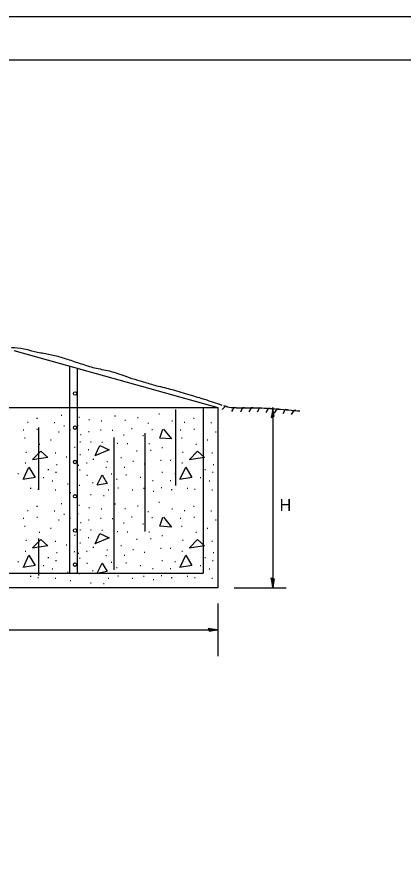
# Model space of a CAD drawing. Extents: x 0 to 2.83, y 0 to 1.83.
# Drawn here: x 0.876 to 1.252, y 1.011 to 1.833 of the extents above; entities that cross this region are included whole.
import ezdxf

# ---------------------------------------------------------------- set-up
doc = ezdxf.new("R2010")
doc.units = 0
for name, color, linetype in [('RD_Pr_Roadway_Dimensions', 7, 'Continuous'), ('SH_General_Details', 7, 'Continuous'), ('SH_Printer_Plotting_Border', 7, 'Continuous')]:
    doc.layers.add(name, color=color, linetype=linetype)

msp = doc.modelspace()

# ---------------------------------------------------------------- linework, layer by layer
at = {"layer": 'RD_Pr_Roadway_Dimensions'}
for p, q in [((1.12547, 1.45308), (1.12547, 1.27788)), ((1.08774, 1.27788), (1.1386, 1.27788)), ((1.07194, 1.26248), (1.07194, 1.21122)), ((0.55277, 1.23682), (1.07194, 1.23682))]:
    msp.add_line(p, q, dxfattribs=at)
for points in [[(1.12534, 1.44432), (1.12665, 1.44462), (1.12608, 1.44832), (1.12547, 1.45309), (1.12477, 1.448), (1.12399, 1.44354), (1.12534, 1.44432), (1.12621, 1.44471), (1.12546, 1.44988), (1.12447, 1.44423), (1.12558, 1.44507), (1.12543, 1.44744), (1.12508, 1.44516)], [(1.12534, 1.28665), (1.12665, 1.28635), (1.12608, 1.28265), (1.12547, 1.27788), (1.12477, 1.28297), (1.12399, 1.28743), (1.12534, 1.28665), (1.12621, 1.28625), (1.12546, 1.28109), (1.12447, 1.28674), (1.12558, 1.2859), (1.12543, 1.28352), (1.12508, 1.28581)]]:
    msp.add_lwpolyline(points, dxfattribs=at)
at = {"layer": 'SH_General_Details'}
for p, q in [((2.83333, 1.83333), (-0.00001, 1.83333)), ((0.87327, 1.50862), (1.07194, 1.45308)), ((0.92747, 1.49347), (0.92747, 1.29205)), ((0.93514, 1.49132), (0.93514, 1.29205)), ((0.5386, 1.45308), (1.07194, 1.45308)), ((1.0308, 1.45128), (1.0308, 1.37722)), ((1.05777, 1.45308), (1.05777, 1.29205)), ((1.07194, 1.45308), (1.07194, 1.27788)), ((0.8956, 1.44296), (0.89627, 1.44296)), ((0.91953, 1.44568), (0.9202, 1.44568)), ((0.93668, 1.44396), (0.93735, 1.44396)), ((0.94629, 1.44167), (0.94695, 1.44167)), ((0.95847, 1.44024), (0.95913, 1.44024)), ((0.97151, 1.44511), (0.97218, 1.44511)), ((0.9814, 1.44081), (0.98206, 1.44081)), ((0.99387, 1.44339), (0.99453, 1.44339)), ((1.01465, 1.44697), (1.01531, 1.44697)), ((1.02726, 1.44024), (1.02792, 1.44024)), ((1.04818, 1.44296), (1.04885, 1.44296)), ((0.88256, 1.43135), (0.88323, 1.43135)), ((0.88657, 1.4388), (0.88724, 1.4388)), ((0.89589, 1.43221), (0.89655, 1.43221)), ((0.89747, 1.43382), (0.89747, 1.37302)), ((0.91251, 1.43852), (0.91318, 1.43852)), ((0.92211, 1.43536), (0.92278, 1.43536)), ((0.92785, 1.43135), (0.92851, 1.43135)), ((0.93544, 1.43565), (0.93611, 1.43565)), ((0.95775, 1.43135), (0.95842, 1.43135)), ((0.98799, 1.43264), (0.98866, 1.43264)), ((1.00375, 1.43794), (1.00442, 1.43794)), ((1.00762, 1.43192), (1.00829, 1.43192)), ((1.03514, 1.43135), (1.03581, 1.43135)), ((1.03915, 1.4388), (1.03982, 1.4388)), ((1.04847, 1.43221), (1.04913, 1.43221)), ((1.06509, 1.43852), (1.06576, 1.43852)), ((0.88385, 1.42361), (0.88452, 1.42361)), ((0.91696, 1.42963), (0.91762, 1.42963)), ((0.92727, 1.42318), (0.92794, 1.42318)), ((0.9384, 1.42705), (0.93907, 1.42705)), ((0.94614, 1.42977), (0.94681, 1.42977)), ((0.96907, 1.43106), (0.96974, 1.43106)), ((0.9708, 1.42405), (0.9708, 1.29534)), ((0.98011, 1.42676), (0.98077, 1.42676)), ((0.99902, 1.42591), (0.99969, 1.42591)), ((1.0008, 1.42828), (1.0008, 1.33247)), ((1.03643, 1.42361), (1.0371, 1.42361)), ((1.06954, 1.42963), (1.0702, 1.42963)), ((0.89804, 1.41759), (0.8987, 1.41759)), ((0.90893, 1.42161), (0.9096, 1.42161)), ((0.93769, 1.41989), (0.93835, 1.41989)), ((0.94801, 1.41989), (0.94867, 1.41989)), ((0.95904, 1.4196), (0.95971, 1.4196)), ((0.97395, 1.41845), (0.97461, 1.41845)), ((0.98355, 1.41802), (0.98421, 1.41802)), ((1.00476, 1.41817), (1.00542, 1.41817)), ((1.05062, 1.41759), (1.05128, 1.41759)), ((1.06151, 1.42161), (1.06218, 1.42161)), ((0.885, 1.40985), (0.88566, 1.40985)), ((0.91352, 1.40899), (0.91418, 1.40899)), ((0.93243, 1.41473), (0.9331, 1.41473)), ((0.93769, 1.40742), (0.93835, 1.40742)), ((0.94571, 1.41243), (0.94638, 1.41243)), ((0.99286, 1.411), (0.99353, 1.411)), ((1.00648, 1.41157), (1.00714, 1.41157)), ((1.01751, 1.41444), (1.01818, 1.41444)), ((1.03758, 1.40985), (1.03824, 1.40985)), ((1.0661, 1.40899), (1.06676, 1.40899)), ((0.88428, 1.39925), (0.88495, 1.39925)), ((0.92426, 1.40527), (0.92493, 1.40527)), ((0.932, 1.39896), (0.93267, 1.39896)), ((0.94399, 1.39925), (0.94466, 1.39925)), ((0.95044, 1.40298), (0.95111, 1.40298)), ((0.96377, 1.40054), (0.96444, 1.40054)), ((0.97753, 1.40469), (0.97819, 1.40469)), ((0.98928, 1.40097), (0.98995, 1.40097)), ((1.01622, 1.40212), (1.01689, 1.40212)), ((1.02568, 1.40212), (1.02635, 1.40212)), ((1.03686, 1.39925), (1.03753, 1.39925)), ((0.90664, 1.39299), (0.9073, 1.39299)), ((0.91409, 1.39027), (0.91476, 1.39027)), ((0.91481, 1.39782), (0.91547, 1.39782)), ((0.93611, 1.39724), (0.93678, 1.39724)), ((0.93726, 1.39242), (0.93792, 1.39242)), ((0.96305, 1.395), (0.96372, 1.395)), ((0.98068, 1.39524), (0.98135, 1.39524)), ((1.00031, 1.39825), (1.00098, 1.39825)), ((1.01751, 1.39027), (1.01818, 1.39027)), ((1.05922, 1.39299), (1.05988, 1.39299)), ((1.06667, 1.39027), (1.06734, 1.39027)), ((1.06739, 1.39782), (1.06805, 1.39782)), ((0.8774, 1.38912), (0.87807, 1.38912)), ((0.90205, 1.38511), (0.90272, 1.38511)), ((0.91079, 1.38196), (0.91146, 1.38196)), ((0.9277, 1.38955), (0.92837, 1.38955)), ((0.94457, 1.3874), (0.94523, 1.3874)), ((0.96807, 1.38855), (0.96874, 1.38855)), ((0.97323, 1.38339), (0.9739, 1.38339)), ((0.98226, 1.38783), (0.98292, 1.38783)), ((0.9963, 1.3854), (0.99697, 1.3854)), ((1.00848, 1.38225), (1.00915, 1.38225)), ((1.02539, 1.38225), (1.02606, 1.38225)), ((1.02998, 1.38912), (1.03065, 1.38912)), ((1.05463, 1.38511), (1.0553, 1.38511)), ((1.06337, 1.38196), (1.06404, 1.38196)), ((0.88944, 1.37479), (0.89011, 1.37479)), ((0.89675, 1.37365), (0.89741, 1.37365)), ((0.92555, 1.37881), (0.92622, 1.37881)), ((0.93711, 1.37752), (0.93778, 1.37752)), ((0.95001, 1.38038), (0.95068, 1.38038)), ((0.97452, 1.37508), (0.97519, 1.37508)), ((0.9996, 1.37479), (1.00027, 1.37479)), ((1.0168, 1.37537), (1.01746, 1.37537)), ((1.04202, 1.37479), (1.04269, 1.37479)), ((1.04933, 1.37365), (1.04999, 1.37365)), ((0.91351, 1.37307), (0.91418, 1.37307)), ((0.92813, 1.37064), (0.9288, 1.37064)), ((0.94801, 1.36849), (0.94867, 1.36849)), ((0.96076, 1.36763), (0.96143, 1.36763)), ((0.9652, 1.37307), (0.96587, 1.37307)), ((0.98871, 1.37307), (0.98937, 1.37307)), ((1.00891, 1.37164), (1.00958, 1.37164)), ((1.02668, 1.3735), (1.02735, 1.3735)), ((1.06609, 1.37307), (1.06676, 1.37307)), ((0.8956, 1.35717), (0.89627, 1.35717)), ((0.91953, 1.35989), (0.9202, 1.35989)), ((0.93668, 1.35817), (0.93735, 1.35817)), ((0.97151, 1.35932), (0.97218, 1.35932)), ((0.99387, 1.3576), (0.99453, 1.3576)), ((1.01465, 1.36118), (1.01531, 1.36118)), ((1.04818, 1.35717), (1.04885, 1.35717)), ((0.88657, 1.35301), (0.88724, 1.35301)), ((0.91251, 1.35272), (0.91318, 1.35272)), ((0.92211, 1.34957), (0.92278, 1.34957)), ((0.93544, 1.34986), (0.93611, 1.34986)), ((0.94629, 1.35588), (0.94695, 1.35588)), ((0.95847, 1.35444), (0.95913, 1.35444)), ((0.9814, 1.35502), (0.98206, 1.35502)), ((1.00375, 1.35215), (1.00442, 1.35215)), ((1.02726, 1.35444), (1.02792, 1.35444)), ((1.03915, 1.35301), (1.03982, 1.35301)), ((1.06509, 1.35272), (1.06576, 1.35272)), ((0.88256, 1.34556), (0.88323, 1.34556)), ((0.89589, 1.34642), (0.89655, 1.34642)), ((0.91696, 1.34384), (0.91762, 1.34384)), ((0.92785, 1.34556), (0.92851, 1.34556)), ((0.9384, 1.34126), (0.93907, 1.34126)), ((0.94614, 1.34398), (0.94681, 1.34398)), ((0.95775, 1.34556), (0.95842, 1.34556)), ((0.96907, 1.34527), (0.96974, 1.34527)), ((0.98011, 1.34097), (0.98077, 1.34097)), ((0.98799, 1.34685), (0.98866, 1.34685)), ((1.00762, 1.34613), (1.00829, 1.34613)), ((1.03514, 1.34556), (1.03581, 1.34556)), ((1.04847, 1.34642), (1.04913, 1.34642)), ((1.06954, 1.34384), (1.0702, 1.34384)), ((0.88385, 1.33782), (0.88452, 1.33782)), ((0.90893, 1.33581), (0.9096, 1.33581)), ((0.92727, 1.33739), (0.92794, 1.33739)), ((0.93769, 1.33409), (0.93835, 1.33409)), ((0.94801, 1.33409), (0.94867, 1.33409)), ((0.95904, 1.33381), (0.95971, 1.33381)), ((0.97395, 1.33266), (0.97461, 1.33266)), ((0.99902, 1.34011), (0.99969, 1.34011)), ((1.03643, 1.33782), (1.0371, 1.33782)), ((1.06151, 1.33581), (1.06218, 1.33581)), ((0.89747, 1.32582), (0.89747, 1.28982)), ((0.89804, 1.3318), (0.8987, 1.3318)), ((0.93243, 1.32893), (0.9331, 1.32893)), ((0.94571, 1.32664), (0.94638, 1.32664)), ((0.98355, 1.33223), (0.98421, 1.33223)), ((0.99286, 1.32521), (0.99353, 1.32521)), ((1.00476, 1.33237), (1.00542, 1.33237)), ((1.00648, 1.32578), (1.00714, 1.32578)), ((1.01751, 1.32865), (1.01818, 1.32865)), ((1.05062, 1.3318), (1.05128, 1.3318)), ((0.885, 1.32406), (0.88566, 1.32406)), ((0.91352, 1.3232), (0.91418, 1.3232)), ((0.92426, 1.31947), (0.92493, 1.31947)), ((0.93769, 1.32162), (0.93835, 1.32162)), ((0.95044, 1.31718), (0.95111, 1.31718)), ((0.97753, 1.3189), (0.97819, 1.3189)), ((1.01622, 1.31632), (1.01689, 1.31632)), ((1.02568, 1.31632), (1.02635, 1.31632)), ((1.03758, 1.32406), (1.03824, 1.32406)), ((1.0661, 1.3232), (1.06676, 1.3232)), ((0.88428, 1.31346), (0.88495, 1.31346)), ((0.91481, 1.31202), (0.91547, 1.31202)), ((0.932, 1.31317), (0.93267, 1.31317)), ((0.93611, 1.31145), (0.93678, 1.31145)), ((0.94399, 1.31346), (0.94466, 1.31346)), ((0.96305, 1.30921), (0.96372, 1.30921)), ((0.96377, 1.31475), (0.96444, 1.31475)), ((0.98068, 1.30944), (0.98135, 1.30944)), ((0.98928, 1.31518), (0.98995, 1.31518)), ((1.00031, 1.31245), (1.00098, 1.31245)), ((1.03686, 1.31346), (1.03753, 1.31346)), ((1.06739, 1.31202), (1.06805, 1.31202)), ((0.8774, 1.30333), (0.87807, 1.30333)), ((0.90664, 1.3072), (0.9073, 1.3072)), ((0.91409, 1.30448), (0.91476, 1.30448)), ((0.9277, 1.30376), (0.92837, 1.30376)), ((0.93726, 1.30663), (0.93792, 1.30663)), ((0.94457, 1.30161), (0.94523, 1.30161)), ((0.96807, 1.30276), (0.96874, 1.30276)), ((0.98226, 1.30204), (0.98292, 1.30204)), ((0.9963, 1.29961), (0.99697, 1.29961)), ((1.01751, 1.30448), (1.01818, 1.30448)), ((1.02998, 1.30333), (1.03065, 1.30333)), ((1.05922, 1.3072), (1.05988, 1.3072)), ((1.06667, 1.30448), (1.06734, 1.30448)), ((0.55277, 1.29205), (1.05777, 1.29205)), ((0.90205, 1.29932), (0.90272, 1.29932)), ((0.91079, 1.29617), (0.91146, 1.29617)), ((0.92555, 1.29301), (0.92622, 1.29301)), ((0.93711, 1.29172), (0.93778, 1.29172)), ((0.95001, 1.29459), (0.95068, 1.29459)), ((0.97323, 1.2976), (0.9739, 1.2976)), ((1.00848, 1.29645), (1.00915, 1.29645)), ((1.02539, 1.29645), (1.02606, 1.29645)), ((1.05463, 1.29932), (1.0553, 1.29932)), ((1.06337, 1.29617), (1.06404, 1.29617)), ((0.88944, 1.289), (0.89011, 1.289)), ((0.89675, 1.28785), (0.89741, 1.28785)), ((0.91351, 1.28728), (0.91418, 1.28728)), ((0.92813, 1.28484), (0.9288, 1.28484)), ((0.9652, 1.28728), (0.96587, 1.28728)), ((0.97452, 1.28929), (0.97519, 1.28929)), ((0.98871, 1.28728), (0.98937, 1.28728)), ((0.9996, 1.289), (1.00027, 1.289)), ((1.00891, 1.28585), (1.00958, 1.28585)), ((1.0168, 1.28957), (1.01746, 1.28957)), ((1.02668, 1.28771), (1.02735, 1.28771)), ((1.04202, 1.289), (1.04269, 1.289)), ((1.04933, 1.28785), (1.04999, 1.28785)), ((1.06609, 1.28728), (1.06676, 1.28728)), ((1.07194, 1.27788), (0.5386, 1.27788)), ((0.94801, 1.28269), (0.94867, 1.28269)), ((0.96076, 1.28183), (0.96143, 1.28183))]:
    msp.add_line(p, q, dxfattribs=at)
msp.add_lwpolyline([(0.16666, 1.79167), (2.79166, 1.79167), (2.79166, 0.04167), (0.16666, 0.04167)], close=True, dxfattribs=at)
for points in [[(1.07743, 1.45507), (1.08139, 1.45377), (1.07941, 1.45442), (1.07613, 1.45111)], [(1.08554, 1.45331), (1.08969, 1.45295), (1.08762, 1.45313), (1.08518, 1.44916)], [(1.09387, 1.453), (1.09803, 1.45302), (1.09595, 1.45301), (1.09389, 1.44883)], [(1.1022, 1.45304), (1.10637, 1.45301), (1.10428, 1.45303), (1.10217, 1.44887)], [(1.11053, 1.45294), (1.11469, 1.45272), (1.11261, 1.45283), (1.11031, 1.44878)], [(1.11885, 1.45252), (1.12301, 1.45224), (1.12093, 1.45238), (1.11857, 1.44837)], [(1.12717, 1.45195), (1.13133, 1.45167), (1.12925, 1.45181), (1.12688, 1.44779)], [(1.13548, 1.45131), (1.13963, 1.45097), (1.13755, 1.45114), (1.13513, 1.44716)], [(1.14378, 1.45059), (1.14793, 1.45021), (1.14585, 1.4504), (1.14339, 1.44645)], [(1.01901, 1.43212), (1.02685, 1.42261), (1.0155, 1.42345), (1.01834, 1.43229)], [(0.95241, 1.40642), (0.95725, 1.41627), (0.9661, 1.4121), (0.95231, 1.40622)], [(0.89163, 1.40258), (0.89964, 1.41059), (0.90632, 1.40442), (0.89149, 1.40225)], [(1.04421, 1.40258), (1.05222, 1.41059), (1.0589, 1.40442), (1.04407, 1.40225)], [(0.88279, 1.38372), (0.88813, 1.39524), (0.89413, 1.38522), (0.88212, 1.38322)], [(1.03537, 1.38372), (1.04071, 1.39524), (1.04671, 1.38522), (1.0347, 1.38322)], [(0.95458, 1.37788), (0.95926, 1.38756), (0.96426, 1.37938), (0.9545, 1.37753)], [(1.01901, 1.34633), (1.02685, 1.33682), (1.0155, 1.33765), (1.01834, 1.3465)], [(0.89163, 1.31679), (0.89964, 1.3248), (0.90632, 1.31863), (0.89149, 1.31645)], [(0.95241, 1.32063), (0.95725, 1.33048), (0.9661, 1.3263), (0.95231, 1.32042)], [(1.04421, 1.31679), (1.05222, 1.3248), (1.0589, 1.31863), (1.04407, 1.31645)], [(0.88279, 1.29793), (0.88813, 1.30944), (0.89413, 1.29943), (0.88212, 1.29742)], [(1.03537, 1.29793), (1.04071, 1.30944), (1.04671, 1.29943), (1.0347, 1.29742)], [(0.95458, 1.29208), (0.95926, 1.30176), (0.96426, 1.29359), (0.9545, 1.29174)], [(1.06317, 1.23695), (1.06347, 1.23564), (1.06717, 1.23621), (1.07194, 1.23682), (1.06685, 1.23752), (1.06239, 1.2383), (1.06317, 1.23695), (1.06357, 1.23608), (1.06873, 1.23682), (1.06308, 1.23782), (1.06392, 1.2367), (1.0663, 1.23685), (1.06401, 1.2372)]]:
    msp.add_lwpolyline(points, dxfattribs=at)
for centre in [(0.933, 1.46688), (0.933, 1.43355), (0.933, 1.40022), (0.933, 1.36688), (0.933, 1.33355), (0.933, 1.30022)]:
    msp.add_circle(centre, 0.00167, dxfattribs=at)
for points in [[(0.87104, 1.51167), (0.88303, 1.51041), (0.8906, 1.50852), (0.90259, 1.506), (0.91458, 1.50347), (0.9272, 1.49969), (0.94045, 1.49527), (0.9537, 1.49148), (0.96821, 1.48833), (0.97768, 1.48517), (0.99913, 1.47823), (1.01238, 1.47445), (1.02752, 1.47066), (1.04456, 1.46561), (1.05907, 1.4612), (1.07573, 1.45564)], [(1.07743, 1.45508), (1.0799, 1.45426), (1.09315, 1.45299), (1.10955, 1.45299), (1.13037, 1.45173), (1.15183, 1.44984)], [(1.07743, 1.45508), (1.0799, 1.45426), (1.09315, 1.45299), (1.10955, 1.45299), (1.13037, 1.45173), (1.15183, 1.44984)]]:
    msp.add_spline(points, degree=3, dxfattribs=at)
at = {"layer": 'SH_Printer_Plotting_Border'}
msp.add_lwpolyline([(-0.00001, 0), (2.83333, 0), (2.83333, 1.83333), (-0.00001, 1.83333)], close=True, dxfattribs=at)

# ---------------------------------------------------------------- texts
at = {"layer": 'RD_Pr_Roadway_Dimensions'}
msp.add_text('H', height=0.01167, dxfattribs=at).set_placement((1.13209, 1.35259))

doc.saveas('drawing.dxf')
